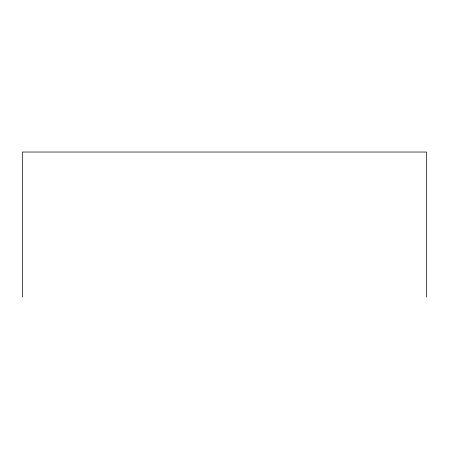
<?xml version="1.0" encoding="UTF-8"?>
<svg xmlns="http://www.w3.org/2000/svg" width="449" height="449" viewBox="0 0 449 449"><rect width="100%" height="100%" fill="white"/><g stroke="black" fill="none" stroke-linecap="round" stroke-linejoin="round"><path stroke-width="0.67" d="M426.55 296.963L426.55 152.037L22.45 152.037L22.45 296.963"/></g></svg>
